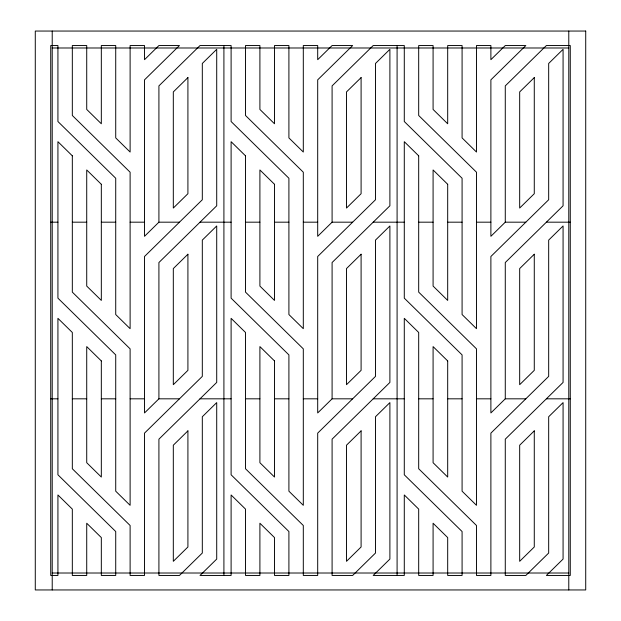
<?xml version="1.0" encoding="UTF-8"?>
<svg xmlns="http://www.w3.org/2000/svg" width="621" height="621" viewBox="0 0 621 621"><rect width="100%" height="100%" fill="white"/><g stroke="black" fill="none" stroke-linecap="round" stroke-linejoin="round"><path stroke-width="0.93" d="M158.914 222.178L144.514 236.314L144.514 79.845L179.461 45.543L158.914 45.543L144.514 59.678L144.514 45.543L130.115 45.543L130.115 152.044L115.723 137.909L115.723 45.543L101.324 45.543L101.324 123.773L86.723 109.443L86.723 45.543L72.323 45.543L72.323 115.483L130.115 172.211L130.115 328.68L115.723 314.544L115.723 178.25L57.924 121.522L57.924 45.543L50.728 45.543L50.728 575.457L57.924 575.457L57.924 494.968L72.323 509.104L72.323 575.457L86.723 575.457L86.723 523.231L101.324 537.569L101.324 575.457L115.723 575.457L115.723 531.529L57.924 474.793L57.924 318.332L72.323 332.46L72.323 468.754L130.115 525.49L130.115 575.457L144.514 575.457L144.514 433.124L202.314 376.388L202.314 240.094L216.713 225.966L216.713 382.427L158.914 439.163L158.914 575.457L179.461 575.457L202.314 553.032L202.314 416.738L216.713 402.602L216.713 559.071L200.016 575.457L231.105 575.457L231.105 494.968L245.505 509.104L245.505 575.457L259.904 575.457L259.904 523.231L274.505 537.569L274.505 575.457L288.905 575.457L288.905 531.529L231.105 474.793L231.105 318.332L245.505 332.46L245.505 468.754L303.304 525.49L303.304 575.457L317.696 575.457L317.696 433.124L375.495 376.388L375.495 240.094L389.895 225.966L389.895 382.427L332.095 439.163L332.095 575.457L352.65 575.457L375.495 553.032L375.495 416.738L389.895 402.602L389.895 559.071L373.198 575.457L404.287 575.457L404.287 494.968L418.686 509.104L418.686 575.457L433.085 575.457L433.085 523.231L447.687 537.569L447.687 575.457L462.086 575.457L462.086 531.529L404.287 474.793L404.287 318.332L418.686 332.46L418.686 468.754L476.486 525.49L476.486 575.457L490.885 575.457L490.885 433.124L548.677 376.388L548.677 240.094L563.076 225.966L563.076 382.427L505.277 439.163L505.277 575.457L525.832 575.457L548.677 553.032L548.677 416.738L563.076 402.602L563.076 559.071L546.379 575.457L570.272 575.457L570.272 45.543L546.379 45.543L505.277 85.884L505.277 222.178L490.885 236.314L490.885 79.845L525.832 45.543L505.277 45.543L490.885 59.678L490.885 45.543L476.486 45.543L476.486 152.044L462.086 137.909L462.086 45.543L447.687 45.543L447.687 123.773L433.085 109.443L433.085 45.543L418.686 45.543L418.686 115.483L476.486 172.211L476.486 328.68L462.086 314.544L462.086 178.25L404.287 121.522L404.287 45.543L373.198 45.543L332.095 85.884L332.095 222.178L317.696 236.314L317.696 79.845L352.65 45.543L332.095 45.543L317.696 59.678L317.696 45.543L303.304 45.543L303.304 152.044L288.905 137.909L288.905 45.543L274.505 45.543L274.505 123.773L259.904 109.443L259.904 45.543L245.505 45.543L245.505 115.483L303.304 172.211L303.304 328.68L288.905 314.544L288.905 178.25L231.105 121.522L231.105 45.543L200.016 45.543L158.914 85.884L158.914 222.178L179.461 222.178M158.914 398.822L144.514 412.949L144.514 256.489L202.314 199.752L202.314 63.458L216.713 49.323L216.713 205.792L158.914 262.528L158.914 398.822L179.461 398.822M332.095 398.822L317.696 412.949L317.696 256.489L375.495 199.752L375.495 63.458L389.895 49.323L389.895 205.792L332.095 262.528L332.095 398.822L352.65 398.822M505.277 398.822L490.885 412.949L490.885 256.489L548.677 199.752L548.677 63.458L563.076 49.323L563.076 205.792L505.277 262.528L505.277 398.822L525.832 398.822M52.218 47.988L568.782 47.988M50.728 222.178L57.924 222.178M72.323 222.178L86.723 222.178M101.324 222.178L115.723 222.178M130.115 222.178L144.514 222.178M200.016 222.178L231.105 222.178M245.505 222.178L259.904 222.178M274.505 222.178L288.905 222.178M303.304 222.178L317.696 222.178M332.095 222.178L352.65 222.178M373.198 222.178L404.287 222.178M418.686 222.178L433.085 222.178M447.687 222.178L462.086 222.178M476.486 222.178L490.885 222.178M505.277 222.178L525.832 222.178M546.379 222.178L570.272 222.178M50.728 398.822L57.924 398.822M72.323 398.822L86.723 398.822M101.324 398.822L115.723 398.822M130.115 398.822L144.514 398.822M200.016 398.822L231.105 398.822M245.505 398.822L259.904 398.822M274.505 398.822L288.905 398.822M303.304 398.822L317.696 398.822M373.198 398.822L404.287 398.822M418.686 398.822L433.085 398.822M447.687 398.822L462.086 398.822M476.486 398.822L490.885 398.822M546.379 398.822L570.272 398.822M52.218 573.012L568.782 573.012M568.782 31.05L568.782 589.95M397.091 45.543L397.091 575.457M223.909 45.543L223.909 575.457M52.218 31.05L52.218 589.95M187.915 77.594L173.313 91.924L173.313 208.051L187.915 193.713L187.915 77.594M361.096 77.594L346.495 91.924L346.495 208.051L361.096 193.713L361.096 77.594M187.915 254.23L173.313 268.567L173.313 384.686L187.915 370.349L187.915 254.23M534.277 77.594L519.676 91.924L519.676 208.051L534.277 193.713L534.277 77.594M361.096 254.23L346.495 268.567L346.495 384.686L361.096 370.349L361.096 254.23M187.915 430.865L173.313 445.203L173.313 561.322L187.915 546.992L187.915 430.865M534.277 254.23L519.676 268.567L519.676 384.686L534.277 370.349L534.277 254.23M361.096 430.865L346.495 445.203L346.495 561.322L361.096 546.992L361.096 430.865M534.277 430.865L519.676 445.203L519.676 561.322L534.277 546.992L534.277 430.865M585.719 31.05L35.281 31.05L35.281 589.95L585.719 589.95L585.719 31.05M418.686 155.824L404.287 141.689L404.287 298.158L462.086 354.894L462.086 491.188L476.486 505.315L476.486 348.855L418.686 292.118L418.686 155.824M447.687 184.29L433.085 169.96L433.085 286.079L447.687 300.417L447.687 184.29M245.505 155.824L231.105 141.689L231.105 298.158L288.905 354.894L288.905 491.188L303.304 505.315L303.304 348.855L245.505 292.118L245.505 155.824M274.505 184.29L259.904 169.96L259.904 286.079L274.505 300.417L274.505 184.29M447.687 360.933L433.085 346.596L433.085 462.715L447.687 477.052L447.687 360.933M72.323 155.824L57.924 141.689L57.924 298.158L115.723 354.894L115.723 491.188L130.115 505.315L130.115 348.855L72.323 292.118L72.323 155.824M101.324 184.29L86.723 169.96L86.723 286.079L101.324 300.417L101.324 184.29M274.505 360.933L259.904 346.596L259.904 462.715L274.505 477.052L274.505 360.933M101.324 360.933L86.723 346.596L86.723 462.715L101.324 477.052L101.324 360.933"/></g></svg>
